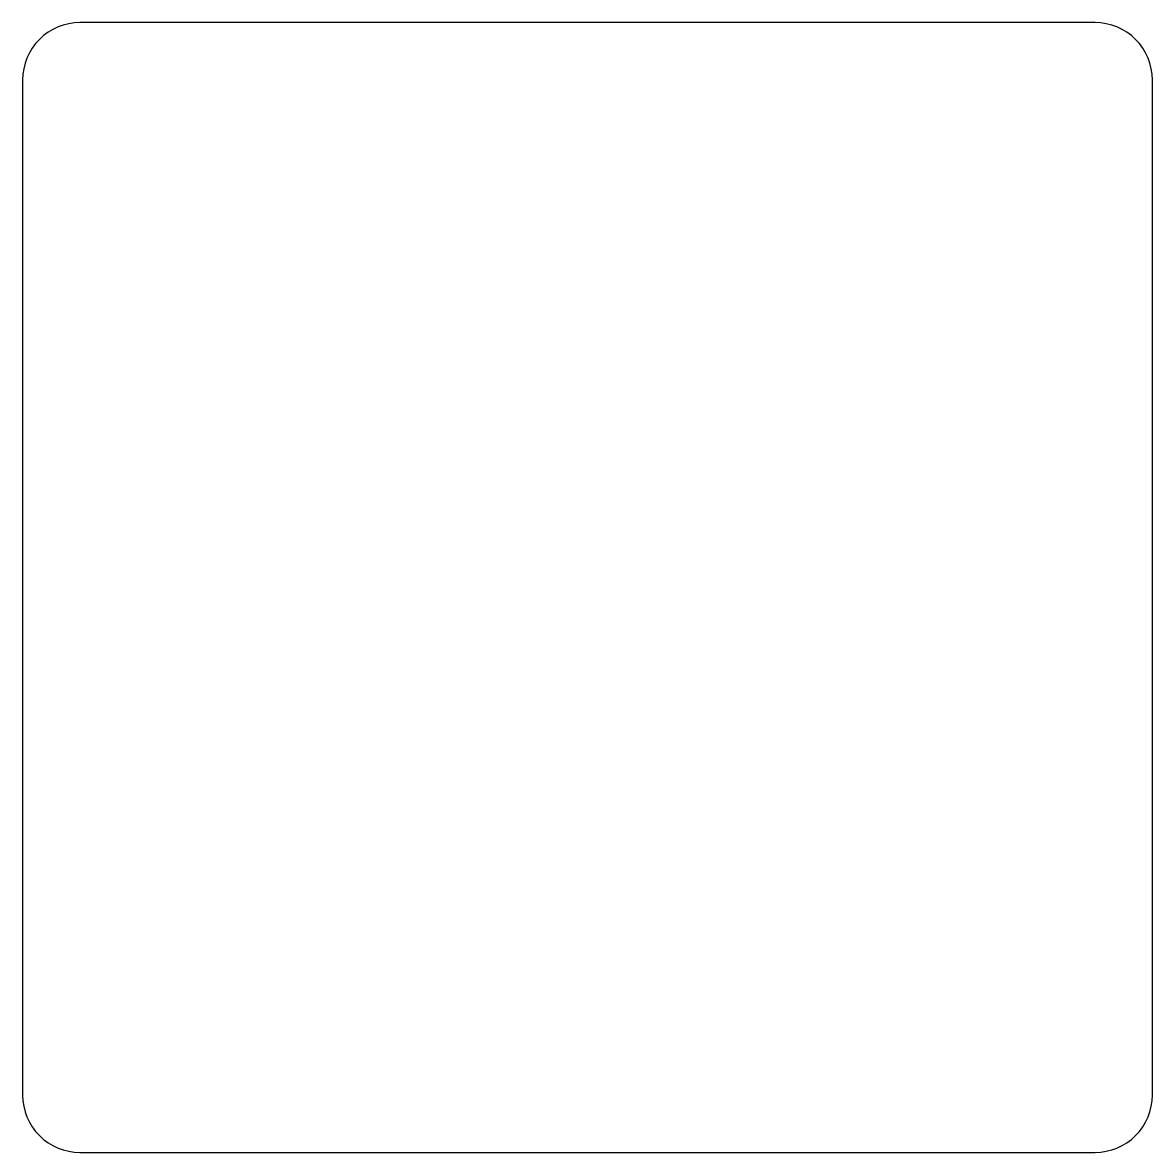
# Model space of a CAD drawing. Header units: inches. Extents: x -1.97 to 1.97, y -1.97 to 1.97.
import ezdxf

# ---------------------------------------------------------------- set-up
doc = ezdxf.new("R2010")
doc.units = ezdxf.units.IN
doc.layers.get('0').update_dxf_attribs({"linetype": 'CONTINUOUS'})

msp = doc.modelspace()

# ---------------------------------------------------------------- linework, layer by layer
msp.add_lwpolyline([(1.9685, 1.7685, 0.414214), (1.7685, 1.9685), (-1.7685, 1.9685, 0.414214), (-1.9685, 1.7685), (-1.9685, -1.7685, 0.414214), (-1.7685, -1.9685), (1.7685, -1.9685, 0.414214), (1.9685, -1.7685)], format="xyb", close=True)

doc.saveas('drawing.dxf')
